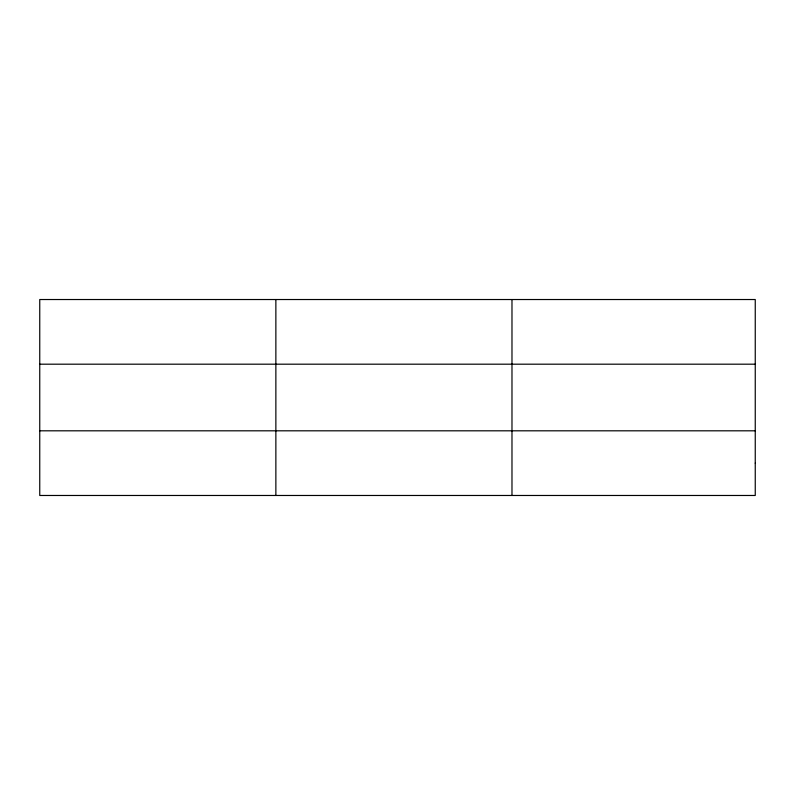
<?xml version="1.0" encoding="UTF-8"?>
<svg xmlns="http://www.w3.org/2000/svg" width="795" height="795" viewBox="0 0 795 795"><rect width="100%" height="100%" fill="white"/><g stroke="black" fill="none" stroke-linecap="round" stroke-linejoin="round"><path stroke-width="1.19" d="M275.865 495.474L275.865 299.526M511.98 495.474L511.98 299.526M39.75 364.19L755.25 364.19M39.75 430.81L755.25 430.81M755.25 463.137L755.25 495.474L39.75 495.474L39.75 299.526L755.25 299.526L755.25 463.137"/></g></svg>
